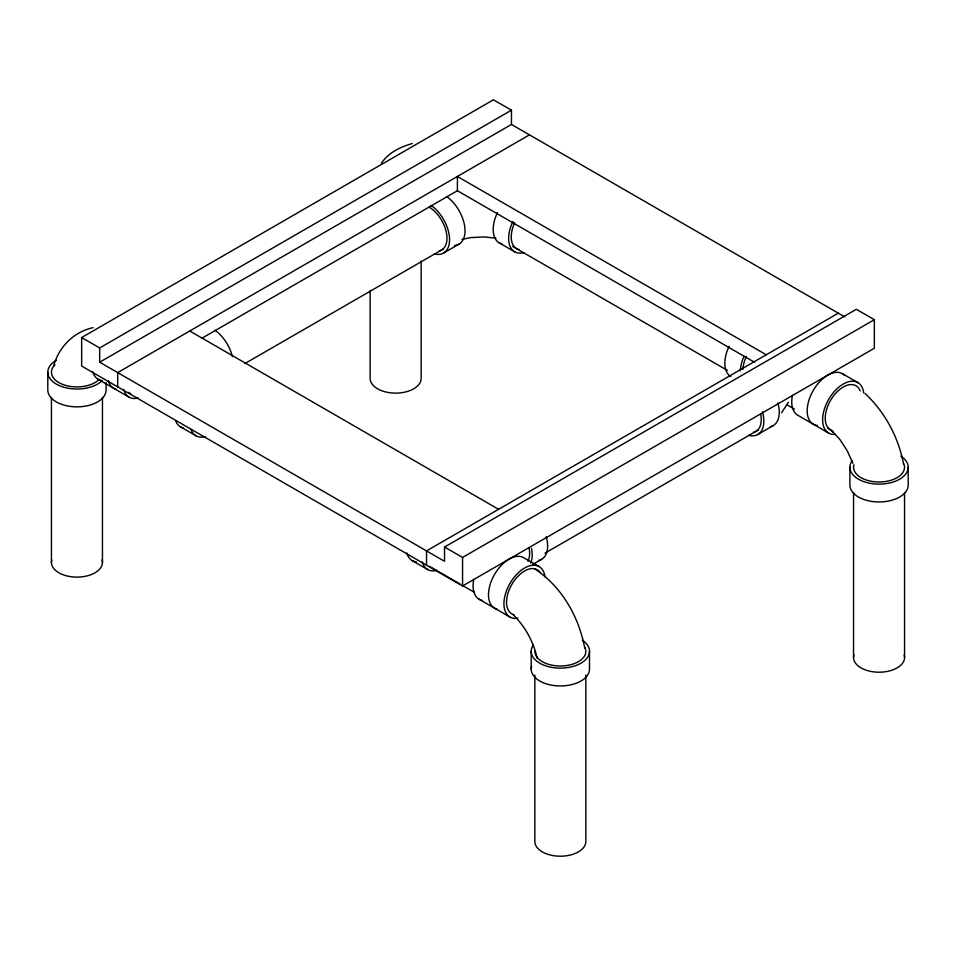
<?xml version="1.0" encoding="UTF-8"?>
<svg xmlns="http://www.w3.org/2000/svg" width="956" height="956" viewBox="0 0 956 956"><rect width="100%" height="100%" fill="white"/><g stroke="black" fill="none" stroke-linecap="round" stroke-linejoin="round"><path stroke-width="1.43" d="M53.691 366.076C58.615 347.136 73.827 331.768 93.079 327.645M781.554 412.741L788.401 402.321M381.348 163.345C388.626 152.374 400.158 147.152 412.287 143.531M99.675 362.205L444.54 561.315L444.54 547.047L856.325 309.302L874.346 319.698L874.346 348.235L462.561 585.98L81.654 366.064L81.654 337.54L493.439 99.794L511.46 110.191L511.46 124.459L99.675 362.205L99.675 347.936L511.46 110.191M529.469 134.856L117.684 372.601L117.684 386.869M201.596 338.424L457.183 190.865M245.023 363.483L442.939 249.217M443.536 253.065L458.988 244.15M838.316 313.162L426.531 550.907L426.531 565.175M444.54 547.047L462.561 557.444L874.346 319.698M545.04 553.13L758.478 429.901M532.6 564.518L541.61 559.32M757.797 434.502L773.237 425.587M461.951 239.454L470.221 237.65L483.688 236.933L495.937 238.152M511.46 124.459L844.745 316.878M842.367 373.665L857.819 382.579M766.246 354.772L457.41 176.466L457.41 190.734L754.619 362.324M512.703 246.445L727.432 370.414M786.728 404.651L794.448 409.108M499.235 242.872L514.675 251.786M828.661 433.068L797.782 415.239A29.146 16.826 -60 0 1 792.452 395.33M189.754 331.003L498.59 509.309M539.124 566.573L523.673 557.659A29.146 16.826 -60 0 0 493.308 576.719A29.146 16.826 -60 0 0 497.287 609.223M81.654 337.54L99.675 347.936M429.435 566.358L460.314 584.188M462.895 585.681L474.475 592.361M98.181 379.317L129.072 397.146M180.541 426.866L195.98 435.781M412.167 560.598L427.619 569.513M479.087 599.233L509.966 617.062M827.884 428.073L833.321 432.1L831.373 430.164L839.918 439.545L847.267 450.85L852.907 463.313M534.428 568.689C561.638 586.327 578.966 616.811 584.761 648.24M864.965 393.394C884.933 412.084 898.461 437.131 903.504 463.983M512.81 614.421C525.083 626.3 533.591 641.799 537.248 658.457M908.2 467.293L908.2 485.122A29.146 16.826 0 0 1 879.054 501.948A29.146 16.826 0 0 1 849.896 485.122L849.896 467.293M904.555 492.543L904.555 657.489M853.541 492.543L853.541 657.489M589.505 651.287L589.505 669.116A29.146 16.826 0 0 1 557.814 685.882A29.146 16.826 0 0 1 531.655 666.189M585.861 675.056L585.861 841.483A25.513 14.722 0 0 1 560.359 856.206A25.513 14.722 0 0 1 534.846 841.483L534.846 675.056M531.213 651.287L531.213 669.116M462.561 557.444L462.561 585.98M421.154 261L421.154 378.385A25.513 14.722 0 0 1 395.641 393.119A25.513 14.722 0 0 1 370.139 378.385L370.139 290.72M106.104 382.591L106.104 390.024A29.146 16.826 0 0 1 76.946 406.85A29.146 16.826 0 0 1 47.8 390.024L47.8 372.195M102.459 397.445L102.459 562.391M51.445 397.445L51.445 562.391M523.924 252.611A29.146 16.826 -60 0 1 512.906 221.493M518.929 249.552A25.477 14.71 -60 0 1 514.675 222.736M501.996 243.947A29.146 16.826 -60 0 1 497.455 212.579M446.56 196.482A29.146 16.826 60 0 1 464.568 225.604A29.146 16.826 60 0 1 454.709 245.477M428.969 207.022A25.477 14.71 60 0 1 446.153 231.495A25.477 14.71 60 0 1 439.294 250.831M431.12 205.397A29.146 16.826 60 0 1 449.511 237.817A29.146 16.826 60 0 1 434.299 253.89M817.488 425.468A29.146 16.826 -60 0 1 812.6 391.601A29.146 16.826 -60 0 1 844.686 375.517M742.908 369.303A25.477 14.71 -60 0 1 746.301 356.469M730.862 376.604A29.146 16.826 -60 0 1 729.093 346.311M740.303 370.916A29.146 16.826 -60 0 1 743.995 356.373M777.909 402.93A29.146 16.826 60 0 1 770.488 426.663M762.47 411.845A29.146 16.826 60 0 1 748.56 435.327M760.629 413.924A25.477 14.71 60 0 1 753.555 432.267M904.173 654.92A25.513 14.722 0 0 1 879.054 672.211A25.513 14.722 0 0 1 853.935 654.92M903.659 463.481A25.477 14.71 0 0 1 880.165 481.979A25.477 14.71 0 0 1 853.959 464.724M900.958 456.191A29.146 16.826 0 0 1 901.389 478.108A29.146 16.826 0 0 1 863.937 481.681A29.146 16.826 0 0 1 852.119 460.852M835.353 434.371A29.146 16.826 -60 0 1 830.692 396.19A29.146 16.826 -60 0 1 863.674 392.916M830.501 429.889A25.477 14.71 -60 0 1 833.56 395.868A25.477 14.71 -60 0 1 860.173 390.932M529.015 547.657A25.513 14.722 60 0 1 527.939 561.232M584.964 647.475A25.477 14.71 0 0 1 563.682 665.866A25.477 14.71 0 0 1 534.882 651.287M582.264 640.185A29.146 16.826 0 0 1 582.694 662.102A29.146 16.826 0 0 1 545.243 665.675A29.146 16.826 0 0 1 533.424 644.846M517.925 618.185A29.146 16.826 -60 0 1 504.242 599.412A29.146 16.826 -60 0 1 524.999 567.768A29.146 16.826 -60 0 1 544.98 576.91M514.22 614.827A25.477 14.71 -60 0 1 512.368 583.507A25.477 14.71 -60 0 1 540.152 572.405M481.848 600.308A29.146 16.826 -60 0 1 473.758 579.324M416.446 561.913A29.146 16.826 -60 0 1 406.838 553.01M436.856 570.338A29.146 16.826 -60 0 1 422.277 561.925M531.5 548.326A29.146 16.826 60 0 1 530.64 563.096M546.282 536.663A29.146 16.826 60 0 1 538.849 560.395M138.309 397.971A29.146 16.826 -60 0 1 123.73 389.558M130.9 393.968A25.477 14.71 -60 0 1 128.881 392.354M116.381 389.319A29.146 16.826 -60 0 1 108.291 380.643M205.229 436.605A29.146 16.826 -60 0 1 191.045 429.459M183.301 427.941A29.146 16.826 -60 0 1 175.593 420.532M214.933 330.214A29.146 16.826 60 0 1 232.38 356.612M99.042 379.556A25.513 14.722 0 0 1 64.195 384.945A25.513 14.722 0 0 1 54.862 364.822M102.196 380.608A29.146 16.826 0 0 1 59.2 385.543A29.146 16.826 0 0 1 56.332 360.293M102.459 380.643A29.146 16.826 -60 0 1 92.852 371.729M102.065 559.822A25.513 14.722 0 0 1 76.946 577.113A25.513 14.722 0 0 1 51.827 559.822"/></g></svg>
